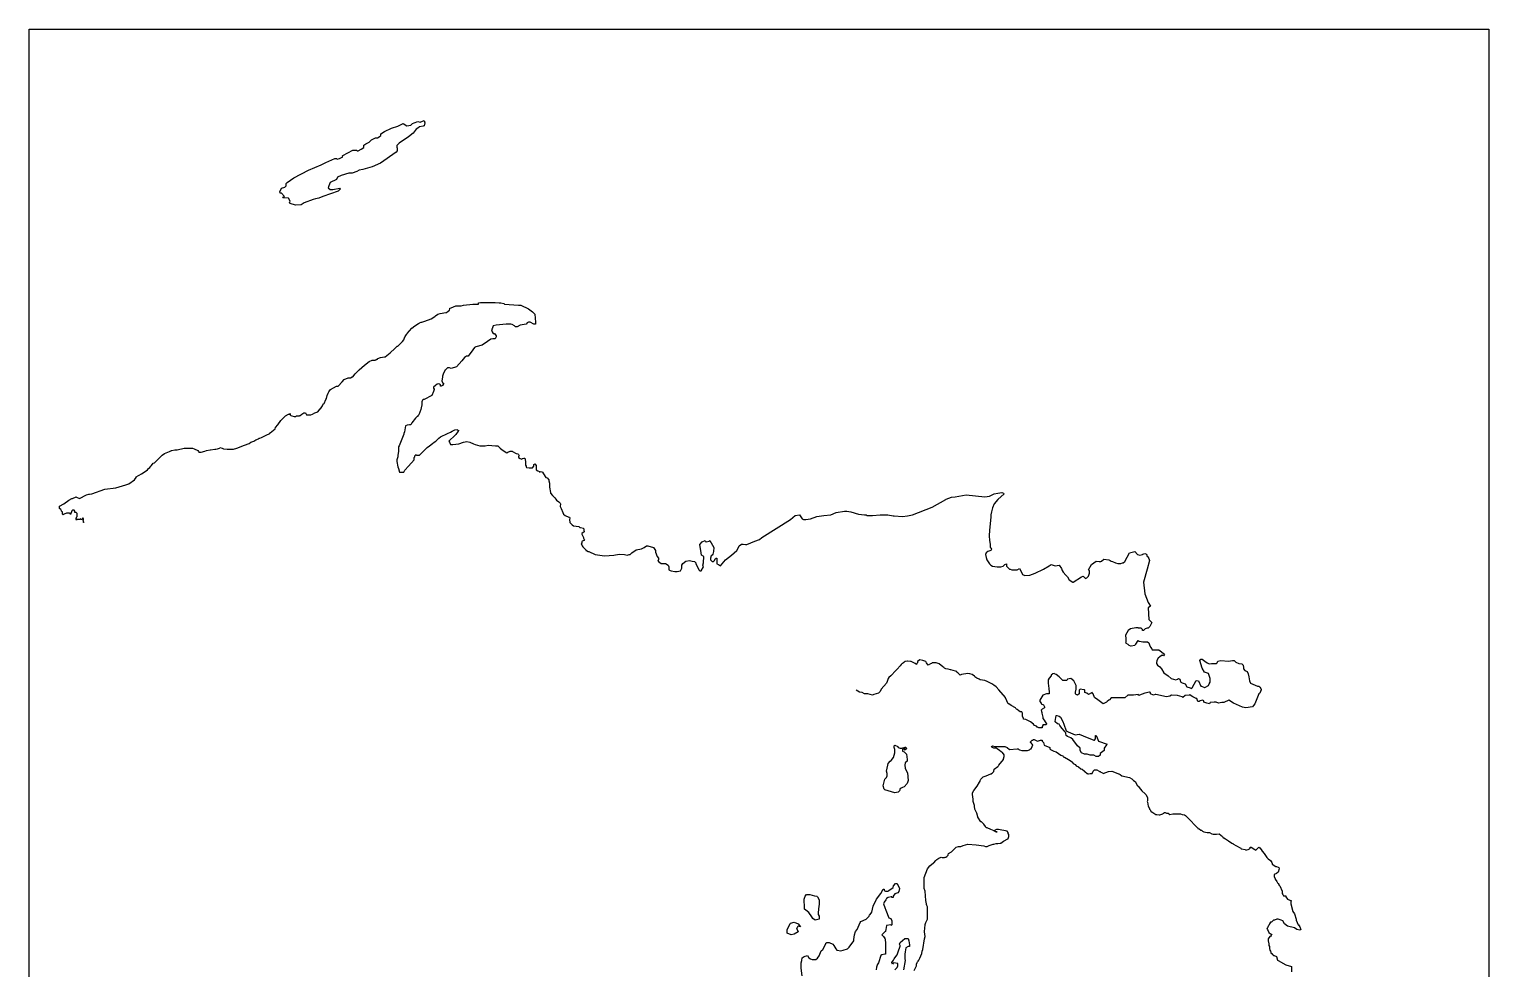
# Model space of a CAD drawing. Extents: x 0.1 to 8.4, y 0.1 to 10.8.
# Drawn here: x 0.09 to 8.41, y 5.45 to 10.81 of the extents above; entities that cross this region are included whole.
import ezdxf

# ---------------------------------------------------------------- set-up
doc = ezdxf.new("R2010")
doc.units = 0
doc.header["$MEASUREMENT"] = 0
doc.layers.add('STATE', color=7, linetype='CONTINUOUS')

# ---------------------------------------------------------------- blocks, each defined once
blk = doc.blocks.new('BLOCK_2')
at = {"layer": 'STATE'}
blk.add_lwpolyline([(0.0933, 0.0989), (0.0933, 10.8066), (8.4051, 10.8066), (8.4051, 0.0989), (0.0933, 0.0989)], dxfattribs=at)
at = {"layer": 'STATE', "color": 2}
for points in [[(1.9596, 9.9966), (1.933, 9.9866), (1.913, 9.9866), (1.8697, 9.9732), (1.8497, 9.9632), (1.843, 9.9499), (1.8063, 9.9332), (1.7997, 9.9132), (1.7963, 9.9032), (1.8063, 9.8932), (1.823, 9.8932), (1.863, 9.8999), (1.8663, 9.8966), (1.853, 9.8832), (1.7663, 9.8532), (1.743, 9.8432), (1.723, 9.8399), (1.7097, 9.8365), (1.6597, 9.8165), (1.643, 9.8065), (1.6097, 9.8032), (1.5797, 9.8132), (1.5764, 9.8165), (1.5797, 9.8266), (1.5697, 9.8432), (1.5397, 9.8466), (1.5364, 9.8499), (1.5397, 9.8499), (1.5464, 9.8532), (1.5297, 9.8732), (1.5231, 9.8732), (1.5197, 9.8799), (1.5297, 9.8999), (1.5497, 9.9066), (1.5564, 9.9132), (1.5564, 9.9266), (1.563, 9.9332), (1.5997, 9.9599), (1.683, 10.0032), (1.7563, 10.0332), (1.783, 10.0466), (1.833, 10.0699), (1.843, 10.0699), (1.8463, 10.0666), (1.8597, 10.0699), (1.8797, 10.0799), (1.8763, 10.0832), (1.8797, 10.0866), (1.9363, 10.1166), (1.9563, 10.1166), (1.963, 10.1132), (1.9663, 10.1132), (1.983, 10.1232), (1.9996, 10.1332), (1.9996, 10.1466), (2.0096, 10.1532), (2.0296, 10.1632), (2.043, 10.1766), (2.0663, 10.1866), (2.0763, 10.1866), (2.0863, 10.1933), (2.0963, 10.1999), (2.0963, 10.2066), (2.0963, 10.2099), (2.1163, 10.2233), (2.1563, 10.2433), (2.1929, 10.2533), (2.2229, 10.2699), (2.2429, 10.2566), (2.2662, 10.2599), (2.2763, 10.2699), (2.2862, 10.2733), (2.3062, 10.2799), (2.3196, 10.2766), (2.3429, 10.2866), (2.3462, 10.2733), (2.3429, 10.2566), (2.3362, 10.2533), (2.3162, 10.2499), (2.3062, 10.2433), (2.2962, 10.2366), (2.2796, 10.2133), (2.2529, 10.1933), (2.1996, 10.1566), (2.1863, 10.1432), (2.1863, 10.1332), (2.1896, 10.1299), (2.1896, 10.1199), (2.1896, 10.1132), (2.1829, 10.1066), (2.0929, 10.0432), (2.0463, 10.0232), (1.993, 10.0066), (1.973, 10.0032), (1.9596, 9.9966)], [(0.2666, 8.0897), (0.2899, 8.103), (0.3199, 8.123), (0.3366, 8.133), (0.3399, 8.133), (0.3599, 8.143), (0.3633, 8.1397), (0.3799, 8.133), (0.4199, 8.153), (0.4333, 8.1564), (0.4366, 8.1564), (0.4499, 8.1597), (0.5232, 8.1864), (0.5866, 8.193), (0.6432, 8.2097), (0.6599, 8.2164), (0.6932, 8.2397), (0.7032, 8.2531), (0.7032, 8.2564), (0.7165, 8.2631), (0.7199, 8.2664), (0.7332, 8.2731), (0.7532, 8.2864), (0.7665, 8.2964), (0.7732, 8.3031), (0.7799, 8.3097), (0.7865, 8.3164), (0.7899, 8.3197), (0.7999, 8.3331), (0.8065, 8.3364), (0.8332, 8.3631), (0.8465, 8.3764), (0.8498, 8.3797), (0.8632, 8.3897), (0.8932, 8.3997), (0.9032, 8.4064), (0.9065, 8.4064), (0.9232, 8.4097), (0.9365, 8.4097), (0.9765, 8.4197), (0.9865, 8.4197), (1.0231, 8.4197), (1.0331, 8.4164), (1.0531, 8.4064), (1.0565, 8.3997), (1.0598, 8.3964), (1.0731, 8.3964), (1.0931, 8.4031), (1.1031, 8.4064), (1.1231, 8.4097), (1.1265, 8.4097), (1.1498, 8.4131), (1.1565, 8.4131), (1.1664, 8.4164), (1.1765, 8.4197), (1.1798, 8.4231), (1.1931, 8.4197), (1.1998, 8.4164), (1.2198, 8.4131), (1.2231, 8.4131), (1.2498, 8.4131), (1.2531, 8.4131), (1.2564, 8.4131), (1.2764, 8.4197), (1.3198, 8.4364), (1.3464, 8.4464), (1.3564, 8.4531), (1.3664, 8.4564), (1.3731, 8.4597), (1.3831, 8.4664), (1.3997, 8.4731), (1.4031, 8.4764), (1.4064, 8.4764), (1.4164, 8.4797), (1.4431, 8.4931), (1.4631, 8.5031), (1.4631, 8.5064), (1.4664, 8.5064), (1.4931, 8.5298), (1.4964, 8.5364), (1.5097, 8.5531), (1.5264, 8.5764), (1.553, 8.6031), (1.5697, 8.6131), (1.573, 8.6131), (1.5797, 8.6164), (1.5797, 8.6098), (1.583, 8.6064), (1.5897, 8.6031), (1.603, 8.5998), (1.6097, 8.5998), (1.6164, 8.6031), (1.6297, 8.6031), (1.633, 8.6031), (1.633, 8.6064), (1.6364, 8.6064), (1.6464, 8.6131), (1.6564, 8.6198), (1.6664, 8.6198), (1.673, 8.6098), (1.6964, 8.6098), (1.7064, 8.6131), (1.7197, 8.6198), (1.7363, 8.6264), (1.7497, 8.6431), (1.753, 8.6431), (1.763, 8.6598), (1.7697, 8.6731), (1.773, 8.6731), (1.783, 8.6964), (1.7863, 8.7031), (1.7897, 8.7198), (1.7963, 8.7331), (1.7997, 8.7398), (1.8097, 8.7531), (1.8263, 8.7631), (1.843, 8.7731), (1.853, 8.7731), (1.8763, 8.7964), (1.8863, 8.8098), (1.9096, 8.8198), (1.923, 8.8198), (1.933, 8.8264), (1.9363, 8.8264), (1.9496, 8.8431), (1.973, 8.8664), (2.003, 8.8931), (2.0296, 8.9131), (2.0463, 8.9198), (2.0563, 8.9198), (2.063, 8.9198), (2.0663, 8.9231), (2.0696, 8.9231), (2.073, 8.9265), (2.0763, 8.9265), (2.0796, 8.9298), (2.0929, 8.9365), (2.1163, 8.9398), (2.1196, 8.9398), (2.1296, 8.9465), (2.1496, 8.9631), (2.1763, 8.9865), (2.1896, 8.9998), (2.1929, 8.9998), (2.2029, 9.0098), (2.2196, 9.0265), (2.2263, 9.0365), (2.2329, 9.0531), (2.2363, 9.0565), (2.2363, 9.0598), (2.2429, 9.0698), (2.2463, 9.0731), (2.2729, 9.1031), (2.2896, 9.1165), (2.3096, 9.1298), (2.3162, 9.1331), (2.3262, 9.1365), (2.3296, 9.1365), (2.3462, 9.1431), (2.3829, 9.1565), (2.4029, 9.1698), (2.4062, 9.1731), (2.4196, 9.1831), (2.4329, 9.1865), (2.4662, 9.1931), (2.4696, 9.1931), (2.4795, 9.1998), (2.4862, 9.2065), (2.4895, 9.2131), (2.4895, 9.2165), (2.4962, 9.2198), (2.5229, 9.2298), (2.5262, 9.2298), (2.5395, 9.2298), (2.5529, 9.2298), (2.5662, 9.2332), (2.6195, 9.2398), (2.6229, 9.2398), (2.6262, 9.2398), (2.6495, 9.2398), (2.6528, 9.2398), (2.6528, 9.2465), (2.6628, 9.2498), (2.6662, 9.2498), (2.6728, 9.2498), (2.7028, 9.2498), (2.7195, 9.2498), (2.7228, 9.2498), (2.7428, 9.2498), (2.7462, 9.2498), (2.7695, 9.2465), (2.7795, 9.2465), (2.7962, 9.2432), (2.7995, 9.2398), (2.8795, 9.2332), (2.8928, 9.2332), (2.9361, 9.2131), (2.9595, 9.1965), (2.9728, 9.1831), (2.9761, 9.1365), (2.9761, 9.1265), (2.9661, 9.1265), (2.9461, 9.1365), (2.9361, 9.1365), (2.9295, 9.1331), (2.9228, 9.1265), (2.8895, 9.1198), (2.8728, 9.1098), (2.8628, 9.1098), (2.8561, 9.1165), (2.8428, 9.1231), (2.8361, 9.1265), (2.8095, 9.1265), (2.7528, 9.1198), (2.7362, 9.1165), (2.7295, 9.0998), (2.7262, 9.0931), (2.7295, 9.0831), (2.7362, 9.0731), (2.7428, 9.0731), (2.7528, 9.0598), (2.7528, 9.0531), (2.7462, 9.0431), (2.7428, 9.0431), (2.7328, 9.0431), (2.7228, 9.0398), (2.7028, 9.0265), (2.6728, 9.0065), (2.6362, 8.9965), (2.6295, 8.9931), (2.6195, 8.9798), (2.5929, 8.9431), (2.5829, 8.9431), (2.5729, 8.9365), (2.5562, 8.9165), (2.5262, 8.8831), (2.4962, 8.8731), (2.4862, 8.8765), (2.4762, 8.8765), (2.4629, 8.8631), (2.4595, 8.8631), (2.4595, 8.8598), (2.4529, 8.8464), (2.4462, 8.8298), (2.4462, 8.8264), (2.4462, 8.8231), (2.4429, 8.8031), (2.4462, 8.7931), (2.4496, 8.7898), (2.4529, 8.7898), (2.4529, 8.7864), (2.4462, 8.7764), (2.4396, 8.7731), (2.4362, 8.7731), (2.4362, 8.7798), (2.4296, 8.7831), (2.4229, 8.7864), (2.4162, 8.7831), (2.4062, 8.7764), (2.3962, 8.7664), (2.3962, 8.7598), (2.3996, 8.7598), (2.3996, 8.7531), (2.3962, 8.7431), (2.3862, 8.7198), (2.3429, 8.6964), (2.3362, 8.6964), (2.3329, 8.6931), (2.3296, 8.6831), (2.3296, 8.6664), (2.3262, 8.6498), (2.3229, 8.6398), (2.3129, 8.6098), (2.3062, 8.6031), (2.3062, 8.5998), (2.3029, 8.5998), (2.2929, 8.5898), (2.2729, 8.5631), (2.2662, 8.5531), (2.2596, 8.5531), (2.2463, 8.5498), (2.2363, 8.5464), (2.2296, 8.5131), (2.2263, 8.5031), (2.2263, 8.4997), (2.2229, 8.4897), (2.2196, 8.4797), (2.1996, 8.4331), (2.1963, 8.4264), (2.1963, 8.4197), (2.1963, 8.3997), (2.1929, 8.3797), (2.1929, 8.3764), (2.1929, 8.3697), (2.1863, 8.3531), (2.1863, 8.3497), (2.1863, 8.3464), (2.1863, 8.3431), (2.1929, 8.3131), (2.1963, 8.3031), (2.2029, 8.2831), (2.2196, 8.2831), (2.2263, 8.2831), (2.2329, 8.2931), (2.2529, 8.3164), (2.2862, 8.3531), (2.2862, 8.3631), (2.2862, 8.3664), (2.2896, 8.3697), (2.2896, 8.3731), (2.2896, 8.3764), (2.2929, 8.3797), (2.2962, 8.3831), (2.2996, 8.3797), (2.3096, 8.3797), (2.3162, 8.3797), (2.3196, 8.3831), (2.3362, 8.3997), (2.3596, 8.4231), (2.3729, 8.4331), (2.3896, 8.4464), (2.3996, 8.4531), (2.4096, 8.4597), (2.4129, 8.4631), (2.4262, 8.4764), (2.4362, 8.4831), (2.4762, 8.5031), (2.4929, 8.5097), (2.5029, 8.5164), (2.5162, 8.5231), (2.5295, 8.5264), (2.5295, 8.5231), (2.5395, 8.5197), (2.5362, 8.5164), (2.5229, 8.4964), (2.5195, 8.4931), (2.4829, 8.4597), (2.4862, 8.4531), (2.4929, 8.4397), (2.5062, 8.4397), (2.5395, 8.4431), (2.5662, 8.4531), (2.5862, 8.4564), (2.6029, 8.4531), (2.6229, 8.4431), (2.6329, 8.4397), (2.6595, 8.4331), (2.6795, 8.4331), (2.6828, 8.4331), (2.6895, 8.4331), (2.7062, 8.4364), (2.7495, 8.4331), (2.7628, 8.4331), (2.7762, 8.4197), (2.7862, 8.4097), (2.8128, 8.3931), (2.8195, 8.3964), (2.8328, 8.4031), (2.8428, 8.4031), (2.8461, 8.3997), (2.8661, 8.3897), (2.8761, 8.3864), (2.8795, 8.3831), (2.8828, 8.3764), (2.8795, 8.3731), (2.8795, 8.3697), (2.8795, 8.3664), (2.8895, 8.3597), (2.8995, 8.3564), (2.9028, 8.3597), (2.9095, 8.3631), (2.9161, 8.3631), (2.9195, 8.3431), (2.9195, 8.3397), (2.9195, 8.3364), (2.9195, 8.3231), (2.9228, 8.3164), (2.9228, 8.3131), (2.9261, 8.3097), (2.9395, 8.3064), (2.9595, 8.3064), (2.9661, 8.3164), (2.9661, 8.3231), (2.9661, 8.3264), (2.9728, 8.3297), (2.9795, 8.3197), (2.9795, 8.3064), (2.9795, 8.3031), (2.9795, 8.2964), (2.9895, 8.2897), (2.9995, 8.2864), (2.9995, 8.2831), (3.0094, 8.2864), (3.0161, 8.2831), (3.0228, 8.2731), (3.0361, 8.2531), (3.0428, 8.2497), (3.0528, 8.2397), (3.0528, 8.2331), (3.0561, 8.2197), (3.0561, 8.1964), (3.0628, 8.1664), (3.0628, 8.163), (3.0728, 8.1497), (3.0861, 8.1364), (3.0928, 8.1297), (3.0961, 8.123), (3.1094, 8.113), (3.1161, 8.1064), (3.1194, 8.103), (3.1194, 8.0997), (3.1161, 8.0897), (3.1161, 8.0864), (3.1228, 8.0764), (3.1328, 8.053), (3.1361, 8.043), (3.1461, 8.0364), (3.1661, 8.0264), (3.1694, 8.0264), (3.1727, 8.0197), (3.1694, 8.013), (3.1727, 7.9964), (3.1861, 7.983), (3.1927, 7.9764), (3.2227, 7.973), (3.2294, 7.9664), (3.2327, 7.9664), (3.2494, 7.963), (3.2527, 7.943), (3.2394, 7.933), (3.2394, 7.9297), (3.2494, 7.9097), (3.2494, 7.9064), (3.2527, 7.8997), (3.2561, 7.8963), (3.2527, 7.893), (3.2427, 7.8897), (3.2394, 7.8864), (3.2394, 7.8797), (3.2394, 7.8763), (3.2361, 7.8763), (3.2394, 7.8663), (3.2427, 7.863), (3.2461, 7.8564), (3.2494, 7.853), (3.2627, 7.8397), (3.2627, 7.8363), (3.2661, 7.8363), (3.2761, 7.8297), (3.2794, 7.8297), (3.3161, 7.813), (3.3694, 7.8063), (3.4227, 7.8097), (3.4527, 7.8163), (3.4827, 7.813), (3.4994, 7.8097), (3.5094, 7.813), (3.516, 7.813), (3.526, 7.823), (3.5494, 7.8397), (3.5793, 7.8463), (3.596, 7.853), (3.6093, 7.863), (3.616, 7.863), (3.6493, 7.853), (3.6593, 7.8363), (3.6593, 7.8263), (3.6693, 7.803), (3.676, 7.793), (3.676, 7.783), (3.6727, 7.7797), (3.676, 7.773), (3.6927, 7.763), (3.706, 7.763), (3.716, 7.763), (3.7327, 7.753), (3.736, 7.743), (3.736, 7.7397), (3.736, 7.7363), (3.736, 7.7297), (3.736, 7.7263), (3.7426, 7.723), (3.7493, 7.7197), (3.7693, 7.7163), (3.7826, 7.7163), (3.8026, 7.7197), (3.8093, 7.7363), (3.8093, 7.753), (3.816, 7.763), (3.8326, 7.7763), (3.8526, 7.7797), (3.8693, 7.7763), (3.8826, 7.773), (3.8893, 7.7663), (3.8893, 7.763), (3.906, 7.7263), (3.9126, 7.7197), (3.9193, 7.7197), (3.9326, 7.743), (3.9293, 7.753), (3.9326, 7.7663), (3.9359, 7.803), (3.9226, 7.8097), (3.9193, 7.823), (3.9126, 7.8697), (3.926, 7.8864), (3.9426, 7.893), (3.9459, 7.8864), (3.9493, 7.8864), (3.9659, 7.8897), (3.9693, 7.893), (3.9926, 7.853), (3.9893, 7.8297), (3.9859, 7.8163), (3.9826, 7.8097), (3.9759, 7.8063), (3.9726, 7.793), (3.9726, 7.783), (3.9826, 7.773), (3.9893, 7.773), (3.9959, 7.7797), (3.9993, 7.7897), (4.0059, 7.793), (4.0093, 7.793), (4.0093, 7.773), (4.0093, 7.7597), (4.0193, 7.7563), (4.0293, 7.7497), (4.0593, 7.783), (4.0926, 7.8097), (4.1226, 7.8363), (4.1326, 7.853), (4.1359, 7.863), (4.1492, 7.873), (4.1592, 7.873), (4.1726, 7.8697), (4.1792, 7.8697), (4.2259, 7.8897), (4.2526, 7.8997), (4.2659, 7.9097), (4.4292, 8.013), (4.4559, 8.0364), (4.4792, 8.0397), (4.4958, 8.0164), (4.5025, 8.013), (4.5158, 8.013), (4.5425, 8.0164), (4.5792, 8.0297), (4.6192, 8.0364), (4.6592, 8.0397), (4.6891, 8.053), (4.7358, 8.0597), (4.7491, 8.0597), (4.7725, 8.0564), (4.8158, 8.043), (4.8491, 8.0397), (4.8591, 8.0397), (4.8658, 8.0364), (4.8958, 8.0364), (4.9391, 8.0397), (4.9624, 8.0397), (4.9824, 8.0397), (5.0124, 8.033), (5.0191, 8.033), (5.0657, 8.0297), (5.0957, 8.033), (5.1224, 8.0397), (5.2357, 8.083), (5.3124, 8.1264), (5.3157, 8.1297), (5.3457, 8.1397), (5.3657, 8.143), (5.429, 8.153), (5.5356, 8.143), (5.5623, 8.1464), (5.589, 8.1597), (5.609, 8.163), (5.6323, 8.1664), (5.6423, 8.163), (5.6456, 8.1597), (5.609, 8.1264), (5.589, 8.103), (5.579, 8.0797), (5.5723, 8.0564), (5.569, 8.0397), (5.569, 8.0264), (5.5623, 7.953), (5.559, 7.9197), (5.5623, 7.893), (5.5656, 7.873), (5.5656, 7.853), (5.569, 7.853), (5.5723, 7.843), (5.569, 7.8363), (5.5523, 7.8297), (5.5423, 7.823), (5.539, 7.813), (5.5423, 7.7963), (5.5457, 7.783), (5.5623, 7.7597), (5.569, 7.753), (5.579, 7.7463), (5.6056, 7.743), (5.6256, 7.743), (5.639, 7.7463), (5.649, 7.7563), (5.659, 7.7597), (5.659, 7.7463), (5.6723, 7.733), (5.6756, 7.7297), (5.679, 7.7297), (5.689, 7.7263), (5.6989, 7.7263), (5.719, 7.7263), (5.7323, 7.733), (5.7423, 7.7163), (5.7489, 7.6997), (5.7623, 7.693), (5.7923, 7.6963), (5.8223, 7.7063), (5.8689, 7.7297), (5.9022, 7.7497), (5.9122, 7.7563), (5.9356, 7.7497), (5.9589, 7.753), (5.9722, 7.733), (5.9756, 7.723), (5.9822, 7.713), (5.9956, 7.6963), (6.0056, 7.6863), (6.0156, 7.6697), (6.0356, 7.6563), (6.0389, 7.6563), (6.0856, 7.6863), (6.0955, 7.6897), (6.0989, 7.6863), (6.1089, 7.6763), (6.1155, 7.6797), (6.1255, 7.6897), (6.1322, 7.7063), (6.1322, 7.7197), (6.1255, 7.7263), (6.1422, 7.7563), (6.1689, 7.7763), (6.1855, 7.773), (6.1922, 7.773), (6.1955, 7.773), (6.1989, 7.7763), (6.2122, 7.7863), (6.2422, 7.783), (6.2489, 7.7797), (6.2555, 7.7763), (6.2622, 7.773), (6.2788, 7.7663), (6.2922, 7.763), (6.3088, 7.763), (6.3188, 7.7663), (6.3222, 7.7663), (6.3322, 7.773), (6.3588, 7.823), (6.3888, 7.8297), (6.4055, 7.813), (6.4188, 7.8097), (6.4322, 7.813), (6.4355, 7.8163), (6.4455, 7.8197), (6.4555, 7.8163), (6.4588, 7.803), (6.4655, 7.7997), (6.4721, 7.7797), (6.4588, 7.7297), (6.4388, 7.6563), (6.4455, 7.5897), (6.4655, 7.5396), (6.4788, 7.5196), (6.4655, 7.5096), (6.4688, 7.443), (6.4855, 7.4263), (6.4755, 7.403), (6.4655, 7.393), (6.4588, 7.393), (6.4488, 7.3896), (6.4388, 7.3796), (6.4355, 7.3796), (6.4322, 7.3796), (6.4322, 7.383), (6.4322, 7.3863), (6.4255, 7.393), (6.4088, 7.393), (6.4088, 7.3963), (6.4022, 7.3963), (6.3955, 7.3963), (6.3655, 7.3896), (6.3522, 7.3796), (6.3355, 7.353), (6.3388, 7.333), (6.3388, 7.3163), (6.3355, 7.3096), (6.3488, 7.303), (6.3555, 7.2963), (6.3655, 7.293), (6.3688, 7.293), (6.3888, 7.2963), (6.3955, 7.303), (6.4088, 7.323), (6.4122, 7.3196), (6.4155, 7.3196), (6.4355, 7.3163), (6.4588, 7.3163), (6.4622, 7.3163), (6.4688, 7.3096), (6.4721, 7.2996), (6.4788, 7.2863), (6.4855, 7.2763), (6.4888, 7.2696), (6.4955, 7.2696), (6.5255, 7.2696), (6.5588, 7.2463), (6.5521, 7.2363), (6.5455, 7.2396), (6.5321, 7.2296), (6.5221, 7.2229), (6.5155, 7.2096), (6.5121, 7.1963), (6.5121, 7.1929), (6.5188, 7.1829), (6.5321, 7.1729), (6.5421, 7.1629), (6.5555, 7.1396), (6.5788, 7.1229), (6.5955, 7.1063), (6.6221, 7.0996), (6.6321, 7.1029), (6.6388, 7.1063), (6.6455, 7.1029), (6.6488, 7.0896), (6.6521, 7.0863), (6.6588, 7.0829), (6.6754, 7.0763), (6.6855, 7.0596), (6.7054, 7.0529), (6.7121, 7.0496), (6.7154, 7.0529), (6.7388, 7.0963), (6.7521, 7.0929), (6.7654, 7.0629), (6.7688, 7.0629), (6.7854, 7.0563), (6.7888, 7.0563), (6.8088, 7.0663), (6.8121, 7.0763), (6.8188, 7.0863), (6.8188, 7.1063), (6.8088, 7.1363), (6.7854, 7.1429), (6.7721, 7.1663), (6.7588, 7.2096), (6.7654, 7.2163), (6.7721, 7.2163), (6.7888, 7.2063), (6.8021, 7.1963), (6.8121, 7.1896), (6.8254, 7.1929), (6.8554, 7.1929), (6.8588, 7.1963), (6.8621, 7.2063), (6.8787, 7.2096), (6.9221, 7.2063), (6.9454, 7.2096), (6.9554, 7.2096), (6.9654, 7.1996), (6.9821, 7.1929), (6.9987, 7.1896), (7.0054, 7.1829), (7.0087, 7.1696), (7.0087, 7.1629), (7.0154, 7.1529), (7.0287, 7.1463), (7.0354, 7.1329), (7.0387, 7.1163), (7.042, 7.0929), (7.0487, 7.0796), (7.0887, 7.0629), (7.0954, 7.0629), (7.102, 7.0596), (7.1087, 7.0463), (7.1087, 7.0429), (7.102, 7.0229), (7.0954, 7.0196), (7.072, 6.9629), (7.0654, 6.9529), (7.0587, 6.9463), (7.0221, 6.9396), (7.002, 6.9429), (6.9521, 6.9663), (6.9254, 6.9829), (6.8954, 6.9696), (6.8854, 6.9696), (6.8654, 6.9663), (6.8521, 6.9729), (6.8421, 6.9729), (6.8188, 6.9696), (6.8154, 6.9629), (6.7988, 6.9663), (6.7821, 6.9729), (6.7821, 6.9796), (6.7754, 6.9829), (6.7621, 6.9796), (6.7554, 6.9763), (6.7488, 6.9763), (6.7421, 6.9929), (6.7388, 6.9929), (6.7188, 7.0029), (6.7054, 7.0129), (6.7021, 7.0163), (6.6988, 7.0129), (6.6754, 7.0096), (6.6621, 6.9996), (6.6588, 7.0029), (6.6321, 7.0096), (6.5988, 7.0129), (6.5888, 7.0063), (6.5688, 7.0029), (6.5088, 7.0163), (6.5055, 7.0163), (6.4955, 7.0129), (6.4788, 7.0196), (6.4788, 7.0263), (6.4755, 7.0296), (6.4721, 7.0296), (6.4455, 7.0229), (6.4155, 7.0129), (6.4122, 7.0096), (6.4088, 7.0163), (6.3822, 7.0129), (6.3488, 7.0129), (6.3322, 6.9963), (6.3255, 6.9963), (6.3188, 6.9963), (6.3055, 6.9963), (6.2689, 6.9963), (6.2555, 6.9963), (6.2455, 6.9863), (6.2422, 6.9829), (6.2322, 6.9763), (6.2289, 6.9729), (6.2089, 6.9629), (6.1789, 6.9863), (6.1589, 6.9996), (6.1522, 7.0196), (6.1489, 7.0196), (6.1489, 7.0229), (6.1455, 7.0263), (6.1255, 7.0163), (6.1155, 7.0229), (6.1056, 7.0263), (6.1056, 7.0329), (6.1056, 7.0396), (6.1022, 7.0429), (6.0989, 7.0429), (6.0789, 7.0463), (6.0722, 7.0396), (6.0722, 7.0196), (6.0622, 7.0129), (6.0556, 7.0163), (6.0522, 7.0196), (6.0522, 7.0296), (6.0556, 7.0463), (6.0556, 7.0663), (6.0456, 7.0863), (6.0422, 7.0929), (6.0256, 7.1063), (6.0056, 7.1029), (6.0022, 7.0963), (5.9789, 7.0963), (5.9756, 7.0996), (5.9589, 7.1163), (5.9422, 7.1296), (5.9322, 7.1329), (5.9322, 7.1363), (5.9223, 7.1329), (5.9122, 7.1263), (5.9122, 7.1229), (5.9022, 7.1096), (5.8956, 7.0996), (5.8956, 7.0829), (5.8956, 7.0796), (5.8989, 7.0496), (5.9022, 7.0296), (5.9022, 7.0263), (5.9022, 7.0229), (5.9022, 7.0196), (5.8989, 7.0196), (5.8923, 7.0196), (5.8856, 7.0196), (5.8656, 7.0129), (5.8589, 7.0029), (5.8489, 6.9829), (5.8489, 6.9763), (5.8556, 6.9663), (5.8556, 6.9629), (5.8689, 6.9563), (5.8756, 6.9463), (5.8756, 6.9396), (5.8623, 6.9329), (5.8556, 6.9262), (5.8589, 6.9129), (5.8589, 6.9096), (5.8656, 6.8863), (5.8656, 6.8796), (5.8723, 6.8696), (5.8789, 6.8596), (5.8856, 6.8496), (5.8856, 6.8462), (5.8823, 6.8429), (5.8789, 6.8429), (5.8756, 6.8429), (5.8689, 6.8429), (5.8656, 6.8429), (5.8656, 6.8396), (5.8623, 6.8329), (5.8623, 6.8262), (5.8423, 6.8262), (5.8356, 6.8296), (5.8323, 6.8296), (5.8289, 6.8362), (5.8189, 6.8396), (5.8123, 6.8462), (5.7956, 6.8596), (5.7689, 6.8729), (5.7556, 6.8762), (5.7556, 6.8796), (5.7489, 6.8929), (5.7489, 6.8996), (5.7489, 6.9029), (5.7489, 6.9062), (5.7489, 6.9096), (5.7456, 6.9163), (5.7356, 6.9163), (5.7289, 6.9229), (5.719, 6.9296), (5.7156, 6.9329), (5.7123, 6.9363), (5.709, 6.9396), (5.6856, 6.9529), (5.6723, 6.9629), (5.669, 6.9629), (5.6523, 6.9963), (5.6523, 6.9996), (5.6156, 7.0429), (5.599, 7.0596), (5.5856, 7.0696), (5.5756, 7.0763), (5.549, 7.0896), (5.5356, 7.0963), (5.509, 7.0996), (5.5023, 7.1029), (5.489, 7.1096), (5.479, 7.1163), (5.4757, 7.1196), (5.4623, 7.1296), (5.449, 7.1329), (5.439, 7.1363), (5.4023, 7.1296), (5.3957, 7.1263), (5.3823, 7.1396), (5.3757, 7.1429), (5.3757, 7.1463), (5.369, 7.1496), (5.3557, 7.1529), (5.3424, 7.1563), (5.339, 7.1563), (5.3257, 7.1596), (5.3124, 7.1629), (5.3057, 7.1663), (5.3024, 7.1696), (5.2957, 7.1729), (5.2757, 7.1896), (5.259, 7.1963), (5.2557, 7.1963), (5.249, 7.1963), (5.2357, 7.1963), (5.2324, 7.1929), (5.2257, 7.1896), (5.2124, 7.1829), (5.2024, 7.1963), (5.199, 7.2029), (5.1824, 7.2096), (5.1657, 7.2129), (5.1524, 7.2029), (5.1524, 7.1996), (5.1524, 7.1963), (5.1457, 7.1896), (5.1457, 7.1863), (5.1391, 7.1929), (5.1157, 7.2029), (5.1124, 7.2029), (5.0957, 7.2063), (5.0924, 7.2063), (5.0824, 7.2029), (5.0757, 7.1996), (5.0724, 7.1963), (5.0657, 7.1929), (5.0624, 7.1896), (5.0591, 7.1863), (5.0524, 7.1796), (5.0357, 7.1596), (5.0291, 7.1529), (4.9991, 7.1229), (4.9891, 7.1129), (4.9857, 7.1063), (4.9791, 7.0896), (4.9757, 7.0796), (4.9458, 7.0463), (4.9391, 7.0329), (4.9291, 7.0229), (4.9024, 7.0163), (4.8958, 7.0129), (4.8691, 7.0196), (4.8624, 7.0196), (4.8491, 7.0196), (4.8358, 7.0263), (4.8224, 7.0296), (4.8025, 7.0396)], [(0.4066, 7.9964), (0.4033, 7.9964), (0.4033, 7.9997), (0.4033, 8.003), (0.3999, 8.0064), (0.4033, 8.013), (0.4033, 8.0164), (0.3999, 8.0197), (0.3966, 8.0197), (0.3966, 8.0164), (0.3933, 8.013), (0.3899, 8.013), (0.3833, 8.0164), (0.3833, 8.013), (0.3766, 8.013), (0.3733, 8.013), (0.3699, 8.013), (0.3633, 8.013), (0.3633, 8.0097), (0.3599, 8.013), (0.3599, 8.0197), (0.3633, 8.023), (0.3633, 8.0264), (0.3666, 8.0297), (0.3666, 8.033), (0.3666, 8.0364), (0.3666, 8.0397), (0.3666, 8.043), (0.3666, 8.0464), (0.3599, 8.053), (0.3566, 8.053), (0.3533, 8.053), (0.3533, 8.0564), (0.3533, 8.0597), (0.3499, 8.0664), (0.3433, 8.0664), (0.3399, 8.0664), (0.3366, 8.063), (0.3333, 8.0564), (0.3299, 8.0464), (0.3299, 8.043), (0.3266, 8.043), (0.3266, 8.0464), (0.3233, 8.0497), (0.3166, 8.0497), (0.3099, 8.0497), (0.3066, 8.0497), (0.2933, 8.043), (0.2866, 8.0397), (0.2833, 8.043), (0.2833, 8.0464), (0.2833, 8.0564), (0.2799, 8.0564), (0.2766, 8.063), (0.2733, 8.0697), (0.2666, 8.0764), (0.2666, 8.0864), (0.2666, 8.0897)], [(5.9956, 6.7996), (5.9922, 6.7996), (5.9889, 6.8062), (5.9756, 6.8229), (5.9622, 6.8396), (5.9589, 6.8462), (5.9489, 6.8496), (5.9356, 6.8596), (5.9356, 6.8629), (5.9422, 6.8962), (5.9456, 6.8962), (5.9589, 6.8929), (5.9656, 6.8863), (5.9789, 6.8629), (5.9856, 6.8462), (5.9989, 6.8096), (6.0022, 6.8062), (6.0089, 6.8029), (6.0489, 6.7862), (6.0722, 6.7896), (6.0955, 6.7796), (6.1555, 6.7562), (6.1589, 6.7562), (6.1655, 6.7629), (6.1655, 6.7729), (6.1655, 6.7829), (6.1689, 6.7829), (6.1755, 6.7696), (6.1822, 6.7496), (6.2322, 6.7329), (6.2289, 6.7296), (6.2155, 6.7096), (6.2155, 6.6962), (6.1922, 6.6796), (6.1922, 6.6762), (6.1922, 6.6696), (6.1822, 6.6629), (6.1689, 6.6629), (6.1555, 6.6696), (6.1356, 6.6696), (6.1189, 6.6762), (6.1022, 6.6762), (6.0856, 6.6829), (6.0789, 6.6962), (6.0789, 6.7096), (6.0622, 6.7229), (6.0356, 6.7596), (6.0256, 6.7696), (6.0056, 6.7762), (5.9989, 6.7829), (5.9956, 6.7929), (5.9956, 6.7996)], [(4.4958, 5.4128), (4.4892, 5.4561), (4.4892, 5.4861), (4.4925, 5.4994), (4.4958, 5.5161), (4.5058, 5.5228), (4.5258, 5.5294), (4.5325, 5.5161), (4.5425, 5.5094), (4.5525, 5.5061), (4.5725, 5.5061), (4.5825, 5.5128), (4.5925, 5.5261), (4.5992, 5.5461), (4.6025, 5.5561), (4.6125, 5.5628), (4.6225, 5.5794), (4.6225, 5.5828), (4.6292, 5.5961), (4.6292, 5.5995), (4.6358, 5.6028), (4.6492, 5.6028), (4.6691, 5.5928), (4.6758, 5.5861), (4.6858, 5.5661), (4.6925, 5.5594), (4.6958, 5.5594), (4.7125, 5.5561), (4.7291, 5.5594), (4.7525, 5.5661), (4.7558, 5.5694), (4.7591, 5.5728), (4.7625, 5.5761), (4.7891, 5.6128), (4.7891, 5.6195), (4.7925, 5.6461), (4.7991, 5.6661), (4.8091, 5.6761), (4.8258, 5.7161), (4.8291, 5.7228), (4.8591, 5.7361), (4.8758, 5.7528), (4.8791, 5.7595), (4.8824, 5.7628), (4.8924, 5.7761), (4.8958, 5.7928), (4.8991, 5.8095), (4.9191, 5.8495), (4.9424, 5.8828), (4.9558, 5.9061), (4.9624, 5.9061), (4.9624, 5.8995), (4.9691, 5.8961), (4.9824, 5.8961), (4.9891, 5.8995), (5.0124, 5.9162), (5.0157, 5.9261), (5.0257, 5.9395), (5.0357, 5.9395), (5.0491, 5.9095), (5.0457, 5.8928), (5.0391, 5.8861), (5.0224, 5.8795), (5.0124, 5.8661), (5.0124, 5.8628), (5.0124, 5.8595), (5.0091, 5.8595), (5.0058, 5.8595), (5.0058, 5.8628), (5.0024, 5.8628), (4.9857, 5.8595), (4.9757, 5.8528), (4.9724, 5.8461), (4.9624, 5.8328), (4.9591, 5.8228), (4.9658, 5.8028), (4.9724, 5.7861), (4.9891, 5.7428), (4.9991, 5.7395), (5.0058, 5.7261), (5.0058, 5.7028), (5.0024, 5.6995), (4.9991, 5.7028), (4.9757, 5.6995), (4.9724, 5.6761), (4.9724, 5.6728), (4.9691, 5.6695), (4.9691, 5.6661), (4.9658, 5.6628), (4.9624, 5.6595), (4.9491, 5.6461), (4.9591, 5.6361), (4.9658, 5.6261), (4.9658, 5.6295), (4.9691, 5.6028), (4.9691, 5.5728), (4.9691, 5.5361), (4.9658, 5.5361), (4.9491, 5.5328), (4.9424, 5.5294), (4.9291, 5.4861), (4.9224, 5.4761), (4.9224, 5.4728), (4.9191, 5.4628), (4.9158, 5.4461)], [(5.0224, 5.4461), (5.0291, 5.4528), (5.0357, 5.4594), (5.0391, 5.4694), (5.0391, 5.4794), (5.0391, 5.4828), (5.0157, 5.4861), (5.0091, 5.4794), (5.0058, 5.4894), (5.0157, 5.5028), (5.0191, 5.5094), (5.0291, 5.5228), (5.0357, 5.5328), (5.0424, 5.5494), (5.0524, 5.5828), (5.0524, 5.5861), (5.0491, 5.5928), (5.0524, 5.6028), (5.0791, 5.6261), (5.0991, 5.6261), (5.1024, 5.6128), (5.1057, 5.5895), (5.1057, 5.5828), (5.1057, 5.5794), (5.0991, 5.5794), (5.0857, 5.5728), (5.0824, 5.5494), (5.0791, 5.5361), (5.0791, 5.5094), (5.0824, 5.4994), (5.0724, 5.4461)], [(5.1324, 5.4428), (5.1457, 5.4694), (5.1457, 5.4761), (5.1457, 5.4794), (5.149, 5.4894), (5.1524, 5.4928), (5.1557, 5.4961), (5.1591, 5.5028), (5.1657, 5.5128), (5.1757, 5.5394), (5.1791, 5.5528), (5.1824, 5.5628), (5.1924, 5.6228), (5.1957, 5.6361), (5.1924, 5.6628), (5.1924, 5.6661), (5.1957, 5.7028), (5.1957, 5.7061), (5.199, 5.7161), (5.2091, 5.7361), (5.2091, 5.7595), (5.2091, 5.8061), (5.2057, 5.8128), (5.2024, 5.8195), (5.2024, 5.8228), (5.199, 5.8428), (5.1957, 5.8961), (5.189, 5.9095), (5.189, 5.9328), (5.189, 5.9728), (5.2091, 6.0228), (5.2224, 6.0395), (5.2424, 6.0562), (5.2457, 6.0562), (5.2557, 6.0695), (5.2624, 6.0762), (5.2724, 6.0828), (5.2857, 6.0895), (5.2924, 6.0862), (5.3057, 6.0862), (5.309, 6.0895), (5.3124, 6.0895), (5.319, 6.0928), (5.3257, 6.0995), (5.3257, 6.1028), (5.329, 6.1095), (5.3457, 6.1195), (5.3624, 6.1362), (5.3723, 6.1462), (5.3857, 6.1495), (5.399, 6.1495), (5.4123, 6.1562), (5.439, 6.1628), (5.4857, 6.1595), (5.529, 6.1528), (5.539, 6.1495), (5.549, 6.1495), (5.559, 6.1562), (5.5823, 6.1628), (5.5856, 6.1628), (5.599, 6.1662), (5.609, 6.1662), (5.6223, 6.1695), (5.6256, 6.1695), (5.6423, 6.1795), (5.6656, 6.1928), (5.669, 6.1928), (5.669, 6.1962), (5.6723, 6.2062), (5.6723, 6.2095), (5.6723, 6.2128), (5.6723, 6.2195), (5.669, 6.2195), (5.669, 6.2228), (5.669, 6.2295), (5.6623, 6.2362), (5.6123, 6.2462), (5.6023, 6.2462), (5.5923, 6.2429), (5.5923, 6.2395), (5.599, 6.2328), (5.6056, 6.2328), (5.589, 6.2362), (5.589, 6.2395), (5.569, 6.2462), (5.549, 6.2562), (5.5423, 6.2562), (5.539, 6.2629), (5.529, 6.2762), (5.5157, 6.2895), (5.5123, 6.2895), (5.4957, 6.3162), (5.4957, 6.3195), (5.489, 6.3395), (5.479, 6.3629), (5.4757, 6.3795), (5.4757, 6.3829), (5.469, 6.4062), (5.469, 6.4195), (5.4657, 6.4462), (5.4657, 6.4562), (5.4723, 6.4695), (5.4923, 6.4929), (5.5057, 6.5162), (5.509, 6.5229), (5.509, 6.5262), (5.5123, 6.5329), (5.5257, 6.5462), (5.5423, 6.5529), (5.569, 6.5629), (5.5723, 6.5629), (5.5723, 6.5662), (5.579, 6.5695), (5.5856, 6.5762), (5.589, 6.5896), (5.609, 6.6062), (5.6123, 6.6096), (5.6156, 6.6129), (5.6423, 6.6462), (5.6423, 6.6496), (5.6456, 6.6629), (5.6456, 6.6729), (5.6356, 6.6862), (5.629, 6.6896), (5.619, 6.6962), (5.6056, 6.7062), (5.599, 6.7096), (5.5923, 6.7096), (5.5856, 6.7096), (5.5756, 6.7162), (5.5723, 6.7196), (5.579, 6.7229), (5.5923, 6.7196), (5.649, 6.7196), (5.6623, 6.7129), (5.6756, 6.7029), (5.719, 6.7062), (5.7256, 6.7062), (5.7289, 6.7029), (5.7323, 6.6996), (5.7456, 6.6962), (5.7789, 6.6962), (5.7889, 6.6996), (5.7956, 6.7062), (5.7989, 6.7062), (5.8056, 6.7196), (5.8089, 6.7296), (5.8056, 6.7329), (5.7989, 6.7396), (5.7956, 6.7429), (5.7956, 6.7462), (5.8056, 6.7562), (5.8089, 6.7562), (5.8123, 6.7596), (5.8156, 6.7596), (5.8356, 6.7496), (5.8456, 6.7529), (5.8523, 6.7562), (5.8556, 6.7562), (5.8623, 6.7562), (5.8623, 6.7496), (5.8689, 6.7429), (5.8723, 6.7262), (5.9056, 6.7129), (5.9056, 6.7062), (5.9089, 6.7029), (5.9289, 6.6929), (5.9422, 6.6896), (5.9689, 6.6696), (5.9789, 6.6662), (5.9822, 6.6629), (5.9856, 6.6596), (5.9889, 6.6596), (6.0122, 6.6462), (6.0322, 6.6329), (6.0322, 6.6296), (6.0389, 6.6229), (6.0489, 6.6162), (6.0556, 6.6096), (6.0689, 6.6029), (6.0822, 6.5929), (6.0889, 6.5896), (6.1022, 6.5795), (6.1056, 6.5762), (6.1189, 6.5662), (6.1222, 6.5662), (6.1222, 6.5629), (6.1255, 6.5629), (6.1356, 6.5662), (6.1455, 6.5662), (6.1522, 6.5795), (6.1589, 6.5862), (6.1722, 6.5862), (6.1855, 6.5795), (6.1889, 6.5762), (6.1922, 6.5762), (6.1955, 6.5729), (6.2055, 6.5695), (6.2089, 6.5662), (6.2389, 6.5762), (6.2589, 6.5795), (6.2822, 6.5695), (6.2955, 6.5629), (6.2989, 6.5629), (6.3055, 6.5595), (6.3155, 6.5529), (6.3588, 6.5429), (6.3722, 6.5362), (6.3822, 6.5262), (6.3922, 6.5195), (6.4055, 6.4962), (6.4088, 6.4929), (6.4222, 6.4762), (6.4288, 6.4662), (6.4488, 6.4495), (6.4521, 6.4462), (6.4588, 6.4329), (6.4622, 6.4262), (6.4622, 6.4095), (6.4588, 6.4062), (6.4622, 6.4029), (6.4655, 6.3795), (6.4721, 6.3662), (6.4721, 6.3629), (6.4788, 6.3562), (6.4788, 6.3529), (6.4822, 6.3495), (6.4921, 6.3429), (6.5088, 6.3329), (6.5121, 6.3329), (6.5155, 6.3329), (6.5288, 6.3295), (6.5321, 6.3295), (6.5488, 6.3362), (6.5521, 6.3395), (6.5588, 6.3429), (6.5621, 6.3429), (6.5688, 6.3395), (6.5788, 6.3395), (6.5888, 6.3329), (6.6055, 6.3362), (6.6088, 6.3362), (6.6221, 6.3362), (6.6288, 6.3362), (6.6488, 6.3362), (6.6588, 6.3329), (6.6721, 6.3295), (6.6788, 6.3262), (6.7054, 6.2995), (6.7321, 6.2695), (6.7388, 6.2629), (6.7421, 6.2595), (6.7454, 6.2562), (6.7488, 6.2562), (6.7488, 6.2528), (6.7554, 6.2495), (6.7654, 6.2429), (6.7688, 6.2429), (6.7754, 6.2362), (6.7821, 6.2328), (6.8021, 6.2295), (6.8154, 6.2295), (6.8287, 6.2228), (6.8354, 6.2195), (6.8454, 6.2195), (6.8521, 6.2195), (6.8554, 6.2195), (6.8687, 6.2228), (6.8887, 6.2062), (6.8921, 6.1995), (6.8954, 6.1995), (6.9054, 6.1928), (6.9121, 6.1895), (6.9221, 6.1828), (6.9421, 6.1695), (6.9454, 6.1662), (6.9487, 6.1662), (6.9521, 6.1628), (6.9654, 6.1562), (6.9921, 6.1395), (6.9954, 6.1362), (7.0187, 6.1328), (7.0221, 6.1295), (7.0354, 6.1328), (7.042, 6.1362), (7.0454, 6.1395), (7.0454, 6.1428), (7.0454, 6.1462), (7.0487, 6.1462), (7.052, 6.1462), (7.072, 6.1328), (7.0787, 6.1295), (7.0954, 6.1462), (7.102, 6.1428), (7.1087, 6.1328), (7.1154, 6.1228), (7.1254, 6.1095), (7.142, 6.0862), (7.1487, 6.0795), (7.162, 6.0695), (7.1687, 6.0595), (7.172, 6.0528), (7.172, 6.0495), (7.192, 6.0362), (7.1953, 6.0362), (7.2053, 6.0328), (7.2087, 6.0295), (7.212, 6.0228), (7.2053, 6.0028), (7.1953, 5.9962), (7.182, 5.9895), (7.182, 5.9795), (7.1887, 5.9662), (7.1887, 5.9628), (7.1987, 5.9495), (7.202, 5.9428), (7.2053, 5.9395), (7.2087, 5.9328), (7.2087, 5.9295), (7.212, 5.9295), (7.2153, 5.9261), (7.2287, 5.8961), (7.2287, 5.8828), (7.232, 5.8761), (7.2353, 5.8695), (7.2487, 5.8695), (7.2487, 5.8661), (7.2487, 5.8628), (7.2587, 5.8495), (7.282, 5.8395), (7.2787, 5.8361), (7.2787, 5.8228), (7.2887, 5.7795), (7.2987, 5.7661), (7.3087, 5.7361), (7.3087, 5.7295), (7.3187, 5.7028), (7.322, 5.7028), (7.3287, 5.6928), (7.3353, 5.6761), (7.3287, 5.6728), (7.312, 5.6761), (7.2987, 5.6861), (7.2587, 5.6961), (7.242, 5.7095), (7.232, 5.7261), (7.222, 5.7295), (7.2053, 5.7361), (7.202, 5.7361), (7.1987, 5.7361), (7.1854, 5.7295), (7.1787, 5.7295), (7.172, 5.7228), (7.1687, 5.7195), (7.1654, 5.7195), (7.162, 5.7195), (7.1554, 5.7095), (7.152, 5.6995), (7.1487, 5.6961), (7.1454, 5.6861), (7.142, 5.6828), (7.1454, 5.6761), (7.152, 5.6595), (7.162, 5.6528), (7.1687, 5.6495), (7.1654, 5.6428), (7.162, 5.6361), (7.1587, 5.6361), (7.1487, 5.6228), (7.1487, 5.6128), (7.152, 5.5961), (7.152, 5.5861), (7.1554, 5.5794), (7.1554, 5.5694), (7.1587, 5.5594), (7.162, 5.5528), (7.1654, 5.5394), (7.1687, 5.5394), (7.1753, 5.5328), (7.1787, 5.5294), (7.182, 5.5294), (7.1953, 5.5228), (7.202, 5.5028), (7.2053, 5.4994), (7.2487, 5.4761), (7.282, 5.4661), (7.282, 5.4361)], [(5.0791, 6.6862), (5.0891, 6.6762), (5.0924, 6.6462), (5.0924, 6.6362), (5.0824, 6.6262), (5.0791, 6.6129), (5.0824, 6.5962), (5.0857, 6.5862), (5.0957, 6.5695), (5.0991, 6.5262), (5.0924, 6.5095), (5.0757, 6.4895), (5.0657, 6.4862), (5.0591, 6.4829), (5.0524, 6.4795), (5.0491, 6.4662), (5.0424, 6.4595), (5.0224, 6.4562), (4.9658, 6.4729), (4.9624, 6.4762), (4.9558, 6.4962), (4.9658, 6.5329), (4.9757, 6.5429), (4.9791, 6.5529), (4.9791, 6.5662), (4.9757, 6.5795), (4.9824, 6.6129), (4.9857, 6.6229), (4.9958, 6.6362), (5.0024, 6.6396), (5.0157, 6.6562), (5.0224, 6.6829), (5.0224, 6.6862), (5.0224, 6.7029), (5.0191, 6.7129), (5.0191, 6.7229), (5.0224, 6.7262), (5.0391, 6.7196), (5.0424, 6.7129), (5.0524, 6.7096), (5.0624, 6.7096), (5.0824, 6.7162), (5.0857, 6.7162), (5.0891, 6.7062), (5.0824, 6.6996), (5.0791, 6.6996), (5.0757, 6.6996), (5.0791, 6.7029), (5.0791, 6.7096), (5.0724, 6.7096), (5.0657, 6.7029), (5.0657, 6.6962), (5.0657, 6.6929), (5.0757, 6.6896), (5.0791, 6.6862)], [(4.5392, 5.8761), (4.5658, 5.8695), (4.5792, 5.8661), (4.5825, 5.8628), (4.5925, 5.8461), (4.5925, 5.8195), (4.5892, 5.8095), (4.5858, 5.7728), (4.5858, 5.7628), (4.5925, 5.7528), (4.5925, 5.7361), (4.5692, 5.7295), (4.5558, 5.7395), (4.5492, 5.7495), (4.5325, 5.7728), (4.5158, 5.7861), (4.5092, 5.7928), (4.5092, 5.7995), (4.5058, 5.8495), (4.5125, 5.8661), (4.5192, 5.8761), (4.5258, 5.8761), (4.5392, 5.8761)], [(4.4725, 5.6628), (4.4492, 5.6495), (4.4325, 5.6461), (4.4092, 5.6561), (4.4092, 5.6661), (4.4092, 5.6761), (4.4258, 5.7095), (4.4292, 5.7128), (4.4492, 5.7195), (4.4725, 5.7095), (4.4859, 5.6928), (4.4725, 5.6961), (4.4692, 5.6928), (4.4658, 5.6861), (4.4625, 5.6828), (4.4658, 5.6761), (4.4725, 5.6628)]]:
    blk.add_lwpolyline(points, dxfattribs=at)

msp = doc.modelspace()

# ---------------------------------------------------------------- block references
at = {"layer": 'STATE'}
msp.add_blockref('BLOCK_2', (0, 0), dxfattribs=at)

doc.saveas('drawing.dxf')
